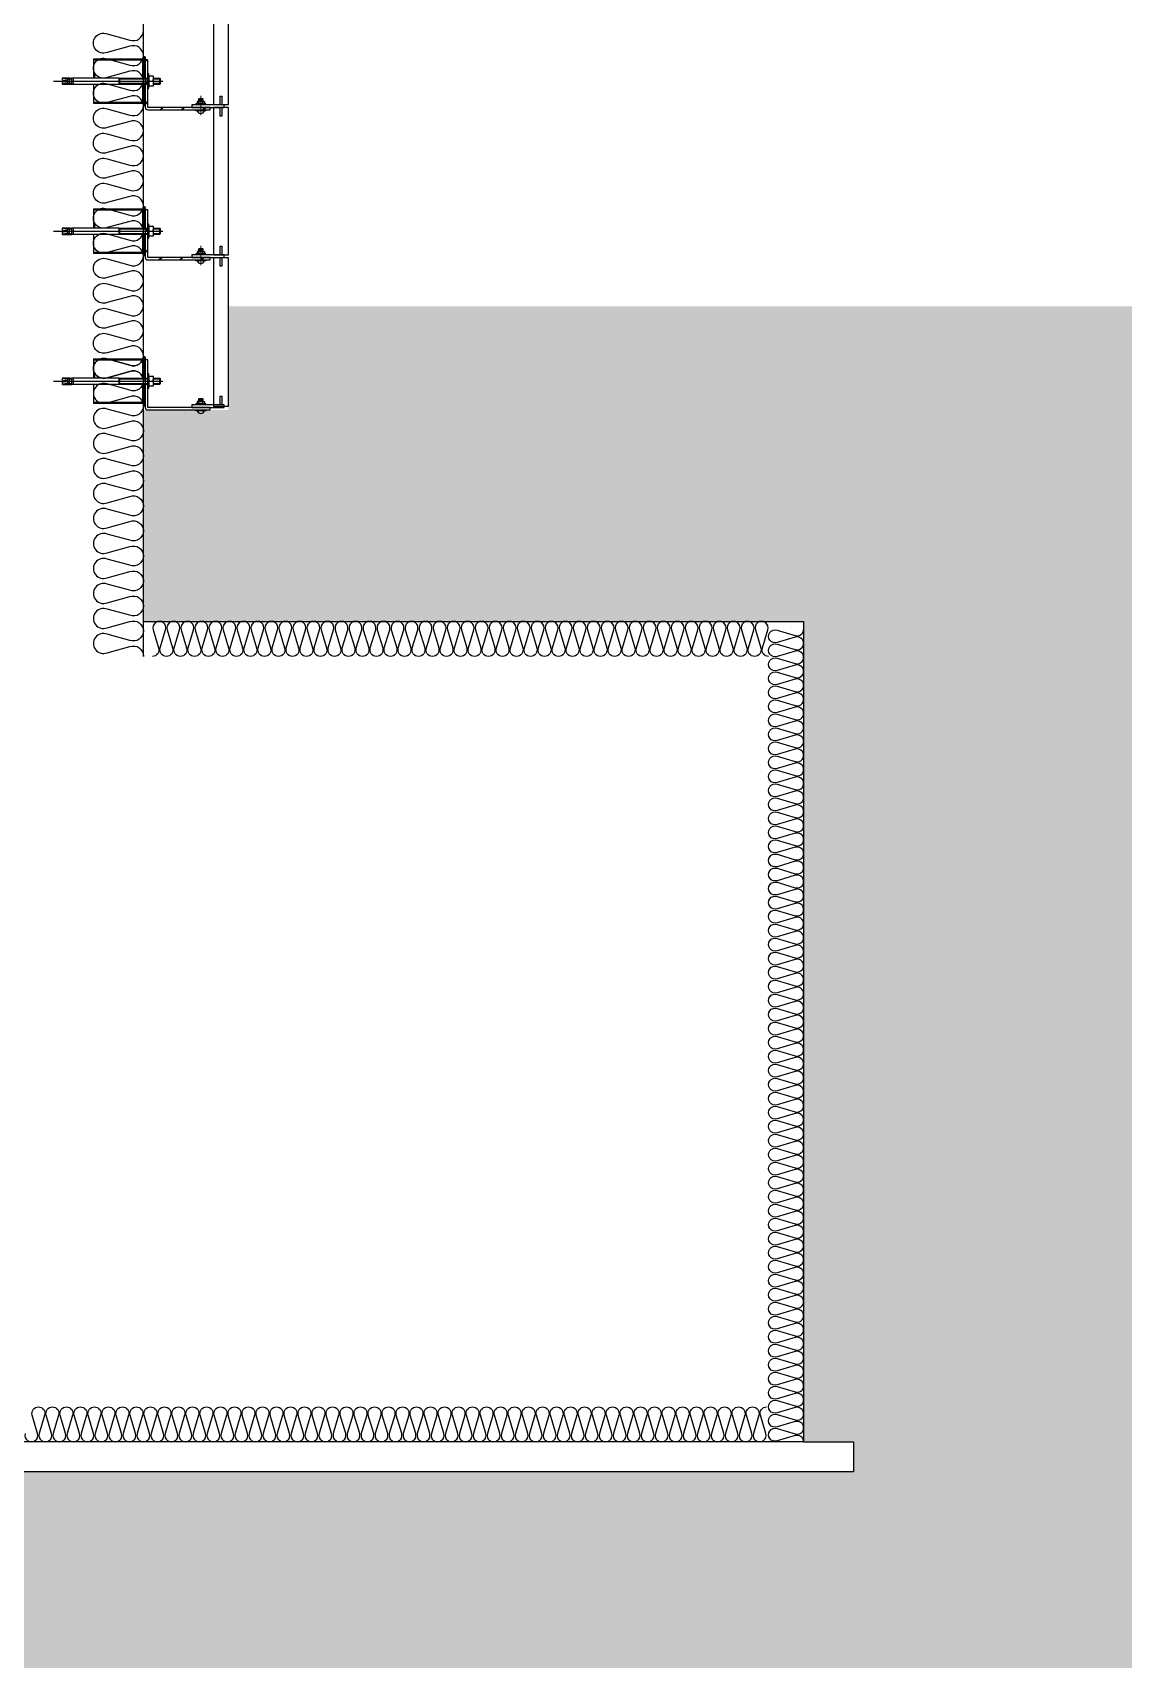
# Model space of a CAD drawing. Header units: millimetres. Extents: x 17311 to 801382, y -242618 to -104888.
# Drawn here: x 370339 to 372520, y -204284 to -201032 of the extents above; entities that cross this region are included whole.
import ezdxf

# ---------------------------------------------------------------- set-up
doc = ezdxf.new("R2010")
doc.units = ezdxf.units.MM
doc.header["$LTSCALE"] = 250
doc.linetypes.add('CENTER', pattern=[50.8, 31.75, -6.35, 6.35, -6.35])
for name, color, linetype in [('[0]치수선', 3, 'Continuous'), ('A-FIN(EX)', 6, 'Continuous'), ('A-버림CONC', 4, 'Continuous'), ('ANG', 8, 'Continuous'), ('ISL', 251, 'Continuous'), ('S-TEEL', 4, 'Continuous'), ('지반', 254, 'Continuous')]:
    doc.layers.add(name, color=color, linetype=linetype)
doc.layers.add('CEN', color=1, linetype='Continuous', lineweight=9)

# ---------------------------------------------------------------- blocks, each defined once
blk = doc.blocks.new('A$C6c7ba7a6')
at = {"layer": '[0]치수선', "ltscale": 0.5}
h = blk.add_hatch(color=8, dxfattribs=at)
h.dxf.hatch_style = 1
h.paths.add_polyline_path([(-140, 0.5), (-140, -1.5), (-137.5, -1.5, 0.414214), (-136.5, -0.5), (-136.5, 40), (-138, 40), (-138, 0.5)])
at = {"color": 9, "linetype": 'Continuous', "lineweight": 25}
for p, q in [((-240, 91.5, 0), (-140, 91.5)), ((-240, 91.5, 0), (-240, 53, 0)), ((-240, 89.5, 0), (-140, 89.5)), ((-137.5, 95.5), (-140, 95.5)), ((-140, 95.5), (-140, 89.5)), ((-140, 93.5), (-138, 93.5)), ((-138, 93.5), (-138, 54)), ((-136.5, 94.5), (-136.5, 54)), ((-240, 60.2, 0), (-237, 60.2, 0)), ((-240, 41, 0), (-240, 2.5, 0)), ((-237, 53, 0), (-237, 60.2, 0)), ((-142, 54), (-136.5, 54)), ((-136.5, 40), (-142, 40)), ((-138, 0.5), (-138, 40)), ((-136.5, 40), (-136.5, -0.5)), ((-140, 4.5), (-240, 4.5, 0)), ((-140, 2.5), (-240, 2.5, 0)), ((-140, 4.5), (-140, -1.5)), ((-138, 0.5), (-140, 0.5)), ((-140, -1.5), (-137.5, -1.5))]:
    blk.add_line(p, q, dxfattribs=at)
at = {"color": 9, "ltscale": 0.5}
for p, q in [((-142, 89.5), (-142, 54)), ((-188.8, 53), (-131.5, 53)), ((-188.8, 53), (-187.3, 51.5)), ((-188.8, 41), (-188.8, 53)), ((-188.8, 51.5), (-131.5, 51.5)), ((-188.8, 42.5), (-131.5, 42.5)), ((-188.8, 41), (-187.3, 42.5)), ((-188.8, 41), (-131.5, 41)), ((-187.3, 42.5), (-187.3, 51.5)), ((-142, 40), (-142, 4.5)), ((-129.5, 61.3), (-131.5, 61.3)), ((-131.5, 61.3), (-131.5, 32.8)), ((-131.5, 32.8), (-129.5, 32.8)), ((-129.5, 32.8), (-129.5, 61.3)), ((-129.5, 56), (-129.5, 38)), ((-129.5, 53), (-129.5, 53)), ((-129.5, 51.5), (-129.4, 51.5)), ((-129.5, 42.5), (-129.4, 42.5)), ((-129.5, 41), (-129.5, 41)), ((-120.5, 56.5), (-129, 56.5)), ((-129, 37.5), (-120.5, 37.5)), ((-128.3, 47), (-121.2, 47)), ((-120.1, 51.5), (-106, 51.5)), ((-120.1, 42.5), (-106, 42.5)), ((-120, 38), (-120, 56)), ((-120, 53), (-107.5, 53)), ((-120, 41), (-107.5, 41)), ((-107.5, 41), (-107.5, 53)), ((-106, 51.5), (-107.5, 53)), ((-106, 42.5), (-107.5, 41)), ((-106, 42.5), (-106, 51.5))]:
    blk.add_line(p, q, dxfattribs=at)
at = {"color": 9}
for p, q in [((-302.6, 52, 0), (-302.6, 50.3, 0)), ((-302.6, 43.2, 0), (-302.6, 41.5, 0)), ((-302.6, 41.7, 0), (-297, 42.5, 0)), ((-297, 51.5, 0), (-302.5, 52.3, 0)), ((-302.1, 49.5, 0), (-300.3, 48.3, 0)), ((-302.1, 44, 0), (-300.3, 45.2, 0)), ((-286.6, 53, 0), (-301.6, 53, 0)), ((-301.6, 40.5, 0), (-286.6, 40.5, 0)), ((-292.1, 47.7, 0), (-298.7, 47.7, 0)), ((-292.1, 45.7, 0), (-298.7, 45.7, 0)), ((-297, 51.5, 0), (-283, 51.5, 0)), ((-297, 42.5, 0), (-283, 42.5, 0)), ((-291.6, 48.2, 0), (-291.6, 48.7, 0)), ((-291.6, 44.7, 0), (-291.6, 45.2, 0)), ((-289.6, 50.7, 0), (-289.6, 50.7, 0)), ((-289.6, 42.7, 0), (-289.6, 42.7, 0)), ((-287.6, 44.7, 0), (-287.6, 48.7, 0)), ((-286.6, 53, 0), (-283.6, 53, 0)), ((-286.6, 40.5, 0), (-283.6, 40.5, 0)), ((-283.6, 53, 0), (-283.6, 40.5, 0)), ((-283, 41, 0), (-283, 53, 0)), ((-280, 53, 0), (-283, 53, 0)), ((-283, 41, 0), (-280, 41, 0)), ((-280, 41, 0), (-280, 53, 0)), ((-188.8, 53), (-280, 53, 0)), ((-280, 41, 0), (-188.8, 41))]:
    blk.add_line(p, q, dxfattribs=at)
at = {"color": 9, "linetype": 'Continuous', "lineweight": 25}
for centre, start, end in [((-137.5, 94.5), 0, 90), ((-137.5, -0.5), 270, 0)]:
    blk.add_arc(centre, 1, start, end, dxfattribs=at)
at = {"color": 9}
for centre, radius, start, end in [((-301.6, 52, 0), 1, 90, 180), ((-301.6, 50.3, 0), 1, 180, 236.3099), ((-301.6, 43.2, 0), 1, 123.6901, 180), ((-301.6, 41.5, 0), 1, 180, 270), ((-298.7, 50.7, 0), 3, 236.3099, 270), ((-298.7, 42.7, 0), 3, 90, 123.6901), ((-292.1, 48.2, 0), 0.5, 270, 0), ((-292.1, 45.2, 0), 0.5, 0, 90), ((-289.6, 48.7, 0), 2, 90, 180), ((-289.6, 44.7, 0), 2, 180, 270), ((-289.6, 48.7, 0), 2, 0, 90), ((-289.6, 44.7, 0), 2, 270, 0)]:
    blk.add_arc(centre, radius, start, end, dxfattribs=at)
at = {"color": 9, "ltscale": 0.5}
for centre, start, end in [((-129, 56), 90, 180), ((-129, 38), 180, 270), ((-120.5, 56), 0, 90), ((-120.5, 38), 270, 0)]:
    blk.add_arc(centre, 0.5, start, end, dxfattribs=at)
for centre, major_axis, ratio, start_param, end_param in [((-128.6, 42.2), (0.31, 4.75), 0.187111, 0, 3.166211), ((-128.6, 51.7), (0.31, -4.75), 0.185991, 3.117121, 6.283185), ((-120.9, 51.7), (0.31, 4.75), 0.185108, 3.141593, 6.30754), ((-120.9, 42.2), (0.31, -4.75), 0.185359, -0.024388, 3.141593)]:
    blk.add_ellipse(centre, major_axis=major_axis, ratio=ratio, start_param=start_param, end_param=end_param, dxfattribs=at)
at = {"layer": '[0]치수선', "color": 8, "linetype": 'CENTER', "ltscale": 0.2}
for p, q in [((-320, 47, 0), (-101, 47)), ((-136.5, 54), (-136.5, 40))]:
    blk.add_line(p, q, dxfattribs=at)
at = {"layer": 'ANG'}
for p, q in [((-15.6, 1.5), (-35.4, 1.5)), ((-35.4, 1.5), (-35.4, -0.5)), ((-29.5, 5.5), (-30.5, 6.4)), ((-30.5, 6.4), (-28.5, 6.4)), ((-29.5, 11.4), (-28.5, 12.4)), ((-21.5, 11.4), (-29.5, 11.4)), ((-29.5, 6.4), (-29.5, 11.4)), ((-21.5, 10.4), (-29.5, 10.4)), ((-21.5, 9.4), (-29.5, 9.4)), ((-21.5, 8.4), (-29.5, 8.4)), ((-21.5, 7.4), (-29.5, 7.4)), ((-28.5, 6.4), (-29.5, 5.5)), ((-29.5, 1.5), (-29.5, 5.5)), ((-28.5, 12.4), (-22.5, 12.4)), ((-28.5, 6.4), (-22.5, 6.4)), ((-22.5, 12.4), (-21.5, 11.4)), ((-20.5, 6.4), (-22.5, 6.4)), ((-22.5, 6.4), (-21.5, 5.5)), ((-21.5, 11.4), (-21.5, 6.4)), ((-15.6, -0.5), (-15.6, 1.5)), ((-35.3, -12.5), (-35.3, -10.5)), ((-15.4, -12.5), (-35.3, -12.5)), ((-15.4, -10.5), (-15.4, -12.5))]:
    blk.add_line(p, q, dxfattribs=at)
at = {"layer": 'ANG', "extrusion": (0, 0, -1)}
for p, q in [((-32.4, 6.4), (-32.9, 5.9)), ((-32.9, 5.9), (-32.9, 2)), ((-32.9, 2), (-32.4, 1.5)), ((-30.5, 6.4), (-32.4, 6.4)), ((-21.5, 5.5), (-20.5, 6.4)), ((-21.5, 1.5), (-21.5, 5.5)), ((-20.5, 6.4), (-18.6, 6.4)), ((-18.6, 6.4), (-18.1, 5.9)), ((-18.1, 2), (-18.6, 1.5)), ((-18.1, 5.9), (-18.1, 2))]:
    blk.add_line(p, q, dxfattribs=at)
blk.add_lwpolyline([(-13.5, -0.5), (-13.5, 17), (-16.5, 17), (-16.5, -0.5)], dxfattribs=at)
at = {"layer": 'ANG'}
blk.add_lwpolyline([(-43.5, -5.5), (21.5, -5.5), (21.5, -0.5), (-43.5, -0.5)], close=True, dxfattribs=at)
blk.add_arc((-25.3, -9.5), 8.08, 202.3911, 337.6089, dxfattribs=at)
at = {"layer": 'S-TEEL'}
blk.add_lwpolyline([(-131.5, -10.5), (-6.5, -10.5), (-6.5, -5.5), (-131.5, -5.5), (-131.5, 89.5), (-136.5, 89.5), (-136.5, -5.5, 0.414214)], format="xyb", close=True, dxfattribs=at)
blk = doc.blocks.new('A$C878c86f0')
at = {"layer": '[0]치수선', "ltscale": 0.5}
h = blk.add_hatch(color=8, dxfattribs=at)
h.dxf.hatch_style = 1
h.paths.add_polyline_path([(-140, 0.5), (-140, -1.5), (-137.5, -1.5, 0.414214), (-136.5, -0.5), (-136.5, 40), (-138, 40), (-138, 0.5)])
at = {"layer": 'S-TEEL'}
h = blk.add_hatch(dxfattribs=at)
h.set_pattern_fill('JIS_LC_20A', color=8, scale=1.5, angle=180)
h.set_pattern_definition([(225, (13215.134, 33281.177), (21.213203, -21.213203), []), (225, (13213.634, 33281.177), (21.213203, -21.213203), [])])
h.paths.add_polyline_path([(-131.5, -10.5, -0.414214), (-136.5, -5.5), (-136.5, 89.5), (-131.5, 89.5), (-131.5, -5.5), (-6.5, -5.5), (-6.5, -10.5)])
at = {"color": 9, "linetype": 'Continuous', "lineweight": 25}
for p, q in [((-240, 91.5, 0), (-140, 91.5)), ((-240, 91.5, 0), (-240, 53, 0)), ((-240, 89.5, 0), (-140, 89.5)), ((-137.5, 95.5), (-140, 95.5)), ((-140, 95.5), (-140, 89.5)), ((-140, 93.5), (-138, 93.5)), ((-138, 93.5), (-138, 54)), ((-136.5, 94.5), (-136.5, 54)), ((-240, 60.2, 0), (-237, 60.2, 0)), ((-240, 41, 0), (-240, 2.5, 0)), ((-237, 53, 0), (-237, 60.2, 0)), ((-142, 54), (-136.5, 54)), ((-136.5, 40), (-142, 40)), ((-138, 0.5), (-138, 40)), ((-136.5, 40), (-136.5, -0.5)), ((-140, 4.5), (-240, 4.5, 0)), ((-140, 2.5), (-240, 2.5, 0)), ((-140, 4.5), (-140, -1.5)), ((-138, 0.5), (-140, 0.5)), ((-140, -1.5), (-137.5, -1.5))]:
    blk.add_line(p, q, dxfattribs=at)
at = {"color": 9, "ltscale": 0.5}
for p, q in [((-142, 89.5), (-142, 54)), ((-188.8, 53), (-131.5, 53)), ((-188.8, 53), (-187.3, 51.5)), ((-188.8, 41), (-188.8, 53)), ((-188.8, 51.5), (-131.5, 51.5)), ((-188.8, 42.5), (-131.5, 42.5)), ((-188.8, 41), (-187.3, 42.5)), ((-188.8, 41), (-131.5, 41)), ((-187.3, 42.5), (-187.3, 51.5)), ((-142, 40), (-142, 4.5)), ((-129.5, 61.3), (-131.5, 61.3)), ((-131.5, 61.3), (-131.5, 32.8)), ((-131.5, 32.8), (-129.5, 32.8)), ((-129.5, 32.8), (-129.5, 61.3)), ((-129.5, 56), (-129.5, 38)), ((-129.5, 53), (-129.5, 53)), ((-129.5, 51.5), (-129.4, 51.5)), ((-129.5, 42.5), (-129.4, 42.5)), ((-129.5, 41), (-129.5, 41)), ((-120.5, 56.5), (-129, 56.5)), ((-129, 37.5), (-120.5, 37.5)), ((-128.3, 47), (-121.2, 47)), ((-120.1, 51.5), (-106, 51.5)), ((-120.1, 42.5), (-106, 42.5)), ((-120, 38), (-120, 56)), ((-120, 53), (-107.5, 53)), ((-120, 41), (-107.5, 41)), ((-107.5, 41), (-107.5, 53)), ((-106, 51.5), (-107.5, 53)), ((-106, 42.5), (-107.5, 41)), ((-106, 42.5), (-106, 51.5))]:
    blk.add_line(p, q, dxfattribs=at)
at = {"color": 9}
for p, q in [((-302.6, 52, 0), (-302.6, 50.3, 0)), ((-302.6, 43.2, 0), (-302.6, 41.5, 0)), ((-302.6, 41.7, 0), (-297, 42.5, 0)), ((-297, 51.5, 0), (-302.5, 52.3, 0)), ((-302.1, 49.5, 0), (-300.3, 48.3, 0)), ((-302.1, 44, 0), (-300.3, 45.2, 0)), ((-286.6, 53, 0), (-301.6, 53, 0)), ((-301.6, 40.5, 0), (-286.6, 40.5, 0)), ((-292.1, 47.7, 0), (-298.7, 47.7, 0)), ((-292.1, 45.7, 0), (-298.7, 45.7, 0)), ((-297, 51.5, 0), (-283, 51.5, 0)), ((-297, 42.5, 0), (-283, 42.5, 0)), ((-291.6, 48.2, 0), (-291.6, 48.7, 0)), ((-291.6, 44.7, 0), (-291.6, 45.2, 0)), ((-289.6, 50.7, 0), (-289.6, 50.7, 0)), ((-289.6, 42.7, 0), (-289.6, 42.7, 0)), ((-287.6, 44.7, 0), (-287.6, 48.7, 0)), ((-286.6, 53, 0), (-283.6, 53, 0)), ((-286.6, 40.5, 0), (-283.6, 40.5, 0)), ((-283.6, 53, 0), (-283.6, 40.5, 0)), ((-283, 41, 0), (-283, 53, 0)), ((-280, 53, 0), (-283, 53, 0)), ((-283, 41, 0), (-280, 41, 0)), ((-280, 41, 0), (-280, 53, 0)), ((-188.8, 53), (-280, 53, 0)), ((-280, 41, 0), (-188.8, 41))]:
    blk.add_line(p, q, dxfattribs=at)
at = {"color": 9, "linetype": 'Continuous', "lineweight": 25}
for centre, start, end in [((-137.5, 94.5), 0, 90), ((-137.5, -0.5), 270, 0)]:
    blk.add_arc(centre, 1, start, end, dxfattribs=at)
at = {"color": 9}
for centre, radius, start, end in [((-301.6, 52, 0), 1, 90, 180), ((-301.6, 50.3, 0), 1, 180, 236.3099), ((-301.6, 43.2, 0), 1, 123.6901, 180), ((-301.6, 41.5, 0), 1, 180, 270), ((-298.7, 50.7, 0), 3, 236.3099, 270), ((-298.7, 42.7, 0), 3, 90, 123.6901), ((-292.1, 48.2, 0), 0.5, 270, 0), ((-292.1, 45.2, 0), 0.5, 0, 90), ((-289.6, 48.7, 0), 2, 90, 180), ((-289.6, 44.7, 0), 2, 180, 270), ((-289.6, 48.7, 0), 2, 0, 90), ((-289.6, 44.7, 0), 2, 270, 0)]:
    blk.add_arc(centre, radius, start, end, dxfattribs=at)
at = {"color": 9, "ltscale": 0.5}
for centre, start, end in [((-129, 56), 90, 180), ((-129, 38), 180, 270), ((-120.5, 56), 0, 90), ((-120.5, 38), 270, 0)]:
    blk.add_arc(centre, 0.5, start, end, dxfattribs=at)
for centre, major_axis, ratio, start_param, end_param in [((-128.6, 42.2), (0.31, 4.75), 0.187111, 0, 3.166211), ((-128.6, 51.7), (0.31, -4.75), 0.185991, 3.117121, 6.283185), ((-120.9, 51.7), (0.31, 4.75), 0.185108, 3.141593, 6.30754), ((-120.9, 42.2), (0.31, -4.75), 0.185359, -0.024388, 3.141593)]:
    blk.add_ellipse(centre, major_axis=major_axis, ratio=ratio, start_param=start_param, end_param=end_param, dxfattribs=at)
at = {"layer": '[0]치수선', "color": 8, "linetype": 'CENTER', "ltscale": 0.2}
for p, q in [((-320, 47, 0), (-101, 47)), ((-136.5, 54), (-136.5, 40))]:
    blk.add_line(p, q, dxfattribs=at)
at = {"layer": 'ANG'}
for p, q in [((-15.6, 1.5), (-35.4, 1.5)), ((-35.4, 1.5), (-35.4, -0.5)), ((-29.5, 5.5), (-30.5, 6.4)), ((-30.5, 6.4), (-28.5, 6.4)), ((-29.5, 11.4), (-28.5, 12.4)), ((-21.5, 11.4), (-29.5, 11.4)), ((-29.5, 6.4), (-29.5, 11.4)), ((-21.5, 10.4), (-29.5, 10.4)), ((-21.5, 9.4), (-29.5, 9.4)), ((-21.5, 8.4), (-29.5, 8.4)), ((-21.5, 7.4), (-29.5, 7.4)), ((-28.5, 6.4), (-29.5, 5.5)), ((-29.5, 1.5), (-29.5, 5.5)), ((-28.5, 12.4), (-22.5, 12.4)), ((-28.5, 6.4), (-22.5, 6.4)), ((-22.5, 12.4), (-21.5, 11.4)), ((-20.5, 6.4), (-22.5, 6.4)), ((-22.5, 6.4), (-21.5, 5.5)), ((-21.5, 11.4), (-21.5, 6.4)), ((-15.6, -0.5), (-15.6, 1.5)), ((-35.3, -12.5), (-35.3, -10.5)), ((-15.4, -12.5), (-35.3, -12.5)), ((-15.4, -10.5), (-15.4, -12.5))]:
    blk.add_line(p, q, dxfattribs=at)
at = {"layer": 'ANG', "extrusion": (0, 0, -1)}
for p, q in [((-32.4, 6.4), (-32.9, 5.9)), ((-32.9, 5.9), (-32.9, 2)), ((-32.9, 2), (-32.4, 1.5)), ((-30.5, 6.4), (-32.4, 6.4)), ((-21.5, 5.5), (-20.5, 6.4)), ((-21.5, 1.5), (-21.5, 5.5)), ((-20.5, 6.4), (-18.6, 6.4)), ((-18.6, 6.4), (-18.1, 5.9)), ((-18.1, 2), (-18.6, 1.5)), ((-18.1, 5.9), (-18.1, 2))]:
    blk.add_line(p, q, dxfattribs=at)
for points in [[(-13.5, -0.5), (-13.5, 17), (-16.5, 17), (-16.5, -0.5)], [(-16.5, -5.5), (-16.5, -23), (-13.5, -23), (-13.5, -5.5)]]:
    blk.add_lwpolyline(points, dxfattribs=at)
at = {"layer": 'ANG'}
blk.add_lwpolyline([(-43.5, -5.5), (21.5, -5.5), (21.5, -0.5), (-43.5, -0.5)], close=True, dxfattribs=at)
blk.add_arc((-25.3, -9.5), 8.08, 202.3911, 337.6089, dxfattribs=at)
at = {"layer": 'CEN'}
blk.add_line((-25.5, 17.8), (-25.5, -21.2), dxfattribs=at)
at = {"layer": 'S-TEEL'}
blk.add_lwpolyline([(-131.5, -10.5), (-6.5, -10.5), (-6.5, -5.5), (-131.5, -5.5), (-131.5, 89.5), (-136.5, 89.5), (-136.5, -5.5, 0.414214)], format="xyb", close=True, dxfattribs=at)

msp = doc.modelspace()

# ---------------------------------------------------------------- hatches: boundary and pattern name
at = {"layer": '지반'}
h = msp.add_hatch(dxfattribs=at)
h.set_pattern_fill('EARTH', color=251, scale=70, angle=45)
h.paths.add_polyline_path([(230117.6, -201879.5), (230117.6, -213174), (380882.4, -213174), (380882.4, -201579.5), (370730.7, -201579.5), (370730.7, -201786.8), (370560.7, -201786.8), (370560.7, -202209.5), (371880.7, -202209.5), (371880.7, -203849.5), (371980.7, -203849.5), (371980.7, -203909.5), (368640.7, -203909.5), (368640.7, -203849.5), (368740.7, -203849.5), (368740.7, -202159.5), (364230.7, -202159.5), (364230.7, -202599.5), (364330.7, -202599.5), (364330.7, -202659.5), (363390.7, -202659.5), (363390.7, -202599.5), (363490.7, -202599.5), (363490.7, -202099.5), (362430.7, -202099.5), (362430.7, -203699.5), (362530.7, -203699.5), (362530.7, -203759.5), (358060.7, -203759.5), (358060.7, -203699.5), (358160.7, -203699.5), (358160.7, -202089.5), (351710.7, -202089.5), (351710.7, -204659.5), (351810.7, -204659.5), (351810.7, -204719.5), (347110.7, -204719.5), (347110.7, -204659.5), (347210.7, -204659.5), (347210.7, -202089.5), (340910.7, -202089.5), (340910.7, -204659.5), (341010.7, -204659.5), (341010.7, -204719.5), (336310.7, -204719.5), (336310.7, -204659.5), (336410.7, -204659.5), (336410.7, -202089.5), (330110.7, -202089.5), (330110.7, -204659.5), (330210.7, -204659.5), (330210.7, -204719.5), (325510.7, -204719.5), (325510.7, -204659.5), (325610.7, -204659.5), (325610.7, -202089.5), (319310.7, -202089.5), (319310.7, -203829.5), (319410.7, -203829.5), (319410.7, -203889.5), (314710.7, -203889.5), (314710.7, -203829.5), (314810.7, -203829.5), (314810.7, -202089.5), (308510.7, -202089.5), (308510.7, -203829.5), (308610.7, -203829.5), (308610.7, -203889.5), (303910.7, -203889.5), (303910.7, -203829.5), (304010.7, -203829.5), (304010.7, -202089.5), (297560.7, -202089.5), (297560.7, -203699.5), (297660.7, -203699.5), (297660.7, -203759.5), (293190.7, -203759.5), (293190.7, -203699.5), (293290.7, -203699.5), (293290.7, -203259.5), (286980.7, -203259.5), (286980.7, -204099.5), (287080.7, -204099.5), (287080.7, -204159.5), (283740.7, -204159.5), (283740.7, -204099.5), (283840.7, -204099.5), (283840.7, -202459.5), (285160.7, -202459.5), (285160.7, -202086.8), (284990.7, -202086.8), (284990.7, -201829.5), (283110.7, -201829.5), (283110.7, -202079.5), (283160.7, -202079.5), (283160.7, -202139.5), (282910.7, -202139.5), (282910.7, -202079.5), (282960.7, -202079.5), (282960.7, -201979.5), (271560.7, -201979.5), (271560.7, -201879.5)])

# ---------------------------------------------------------------- linework, layer by layer
at = {"layer": 'A-FIN(EX)'}
for points in [[(370700.7, -200894.5), (370700.7, -201176.5), (370730.7, -201176.5), (370730.7, -200894.5)], [(370700.7, -201182.5), (370700.7, -201476.5), (370730.7, -201476.5), (370730.7, -201182.5)], [(370700.7, -201482.5), (370700.7, -201779.5), (370730.7, -201779.5), (370730.7, -201482.5)]]:
    msp.add_lwpolyline(points, close=True, dxfattribs=at)
at = {"layer": 'A-버림CONC'}
msp.add_lwpolyline([(371880.7, -203849.5), (371980.7, -203849.5), (371980.7, -203909.5), (368640.7, -203909.5), (368640.7, -203849.5), (368740.7, -203849.5)], dxfattribs=at)
at = {"layer": 'ISL'}
msp.add_line((370560.7, -202279.5), (370560.7, -154479.5), dxfattribs=at)
for points in [[(370560.7, -201728.7, 0.524856), (370533.6, -201710), (370487.8, -201722.4, -1.449198), (370487.8, -201685), (370533.6, -201697.4, 0.524856), (370560.7, -201678.7, 0.524856), (370533.6, -201660), (370487.8, -201672.4, -1.449198), (370487.8, -201635), (370533.6, -201647.4, 0.524856), (370560.7, -201628.7, 0.524856), (370533.6, -201610), (370487.8, -201622.4, -1.449198), (370487.8, -201585), (370533.6, -201597.4, 0.524856), (370560.7, -201578.7, 0.524856), (370533.6, -201560), (370487.8, -201572.4, -1.449198), (370487.8, -201535), (370533.6, -201547.4, 0.524856), (370560.7, -201528.7, 0.524856), (370533.6, -201510), (370487.8, -201522.4, -1.449198), (370487.8, -201485), (370533.6, -201497.4, 0.524856), (370560.7, -201478.7, 0.524856), (370533.6, -201460), (370487.8, -201472.4, -1.449198), (370487.8, -201435), (370533.6, -201447.4, 0.524856), (370560.7, -201428.7, 0.524856), (370533.6, -201410), (370487.8, -201422.4, -1.449198), (370487.8, -201385), (370533.6, -201397.4, 0.524856), (370560.7, -201378.7, 0.524856), (370533.6, -201360), (370487.8, -201372.4, -1.449198), (370487.8, -201335), (370533.6, -201347.4, 0.524856), (370560.7, -201328.7, 0.524856), (370533.6, -201310), (370487.8, -201322.4, -1.449198), (370487.8, -201285), (370533.6, -201297.4, 0.524856), (370560.7, -201278.7, 0.524856), (370533.6, -201260), (370487.8, -201272.4, -1.449198), (370487.8, -201235), (370533.6, -201247.4, 0.524856), (370560.7, -201228.7, 0.524856), (370533.6, -201210), (370487.8, -201222.4, -1.449198), (370487.8, -201185), (370533.6, -201197.4, 0.524856), (370560.7, -201178.7, 0.524856), (370533.6, -201160), (370487.8, -201172.4, -1.449198), (370487.8, -201135), (370533.6, -201147.4, 0.524856), (370560.7, -201128.7, 0.524856), (370533.6, -201110), (370487.8, -201122.4, -1.449198), (370487.8, -201085), (370533.6, -201097.4, 0.524856), (370560.7, -201078.7, 0.524856), (370533.6, -201060), (370487.8, -201072.4, -1.449198), (370487.8, -201035), (370533.6, -201047.4, 0.524856), (370560.7, -201028.7, 0.524856)], [(370560.7, -201678.7, -0.524856), (370533.6, -201697.4), (370487.8, -201685, 1.449198), (370487.8, -201722.4), (370533.6, -201710, -0.524856), (370560.7, -201728.7, -0.524856), (370533.6, -201747.4), (370487.8, -201735, 1.449198), (370487.8, -201772.4), (370533.6, -201760, -0.524856), (370560.7, -201778.7, -0.524856), (370533.6, -201797.4), (370487.8, -201785, 1.449198), (370487.8, -201822.4), (370533.6, -201810, -0.524856), (370560.7, -201828.7, -0.524856), (370533.6, -201847.4), (370487.8, -201835, 1.449198), (370487.8, -201872.4), (370533.6, -201860, -0.524856), (370560.7, -201878.7, -0.524856), (370533.6, -201897.4), (370487.8, -201885, 1.449198), (370487.8, -201922.4), (370533.6, -201910, -0.524856), (370560.7, -201928.7, -0.524856), (370533.6, -201947.4), (370487.8, -201935, 1.449198), (370487.8, -201972.4), (370533.6, -201960, -0.524856), (370560.7, -201978.7, -0.524856), (370533.6, -201997.4), (370487.8, -201985, 1.449198), (370487.8, -202022.4), (370533.6, -202010, -0.524856), (370560.7, -202028.7, -0.524856), (370533.6, -202047.4), (370487.8, -202035, 1.449198), (370487.8, -202072.4), (370533.6, -202060, -0.524856), (370560.7, -202078.7, -0.524856), (370533.6, -202097.4), (370487.8, -202085, 1.449198), (370487.8, -202122.4), (370533.6, -202110, -0.524856), (370560.7, -202128.7, -0.524856), (370533.6, -202147.4), (370487.8, -202135, 1.449198), (370487.8, -202172.4), (370533.6, -202160, -0.524856), (370560.7, -202178.7, -0.524856), (370533.6, -202197.4), (370487.8, -202185, 1.449198), (370487.8, -202222.4), (370533.6, -202210, -0.524856), (370560.7, -202228.7, -0.524856), (370533.6, -202247.4), (370487.8, -202235, 1.449198), (370487.8, -202272.4), (370533.6, -202260, -0.524856), (370560.7, -202278.7, -0.010025), (370560.6, -202279.5, -0.010025)], [(371810.6, -202279.5, -0.509267), (371798.3, -202262.5), (371809, -202226.4, 1.372593), (371784.3, -202226.4), (371795, -202262.5, -0.509267), (371782.6, -202279.5, -0.509267), (371770.3, -202262.5), (371781, -202226.4, 1.372593), (371756.3, -202226.4), (371767, -202262.5, -0.509267), (371754.6, -202279.5, -0.509267), (371742.3, -202262.5), (371753, -202226.4, 1.372593), (371728.3, -202226.4), (371739, -202262.5, -0.509267), (371726.6, -202279.5, -0.509267), (371714.3, -202262.5), (371725, -202226.4, 1.372593), (371700.3, -202226.4), (371711, -202262.5, -0.509267), (371698.6, -202279.5, -0.509267), (371686.3, -202262.5), (371697, -202226.4, 1.372593), (371672.3, -202226.4), (371683, -202262.5, -0.509267), (371670.6, -202279.5, -0.509267), (371658.3, -202262.5), (371669, -202226.4, 1.372593), (371644.3, -202226.4), (371655, -202262.5, -0.509267), (371642.6, -202279.5, -0.509267), (371630.3, -202262.5), (371641, -202226.4, 1.372593), (371616.3, -202226.4), (371627, -202262.5, -0.509267), (371614.6, -202279.5, -0.509267), (371602.3, -202262.5), (371613, -202226.4, 1.372593), (371588.3, -202226.4), (371599, -202262.5, -0.509267), (371586.6, -202279.5, -0.509267), (371574.3, -202262.5), (371585, -202226.4, 1.372593), (371560.3, -202226.4), (371571, -202262.5, -0.509267), (371558.6, -202279.5, -0.509267), (371546.3, -202262.5), (371557, -202226.4, 1.372593), (371532.3, -202226.4), (371543, -202262.5, -0.509267), (371530.6, -202279.5, -0.509267), (371518.3, -202262.5), (371529, -202226.4, 1.372593), (371504.3, -202226.4), (371515, -202262.5, -0.509267), (371502.6, -202279.5, -0.509267), (371490.3, -202262.5), (371501, -202226.4, 1.372593), (371476.3, -202226.4), (371487, -202262.5, -0.509267), (371474.6, -202279.5, -0.509267), (371462.3, -202262.5), (371473, -202226.4, 1.372593), (371448.3, -202226.4), (371459, -202262.5, -0.509267), (371446.6, -202279.5, -0.509267), (371434.3, -202262.5), (371445, -202226.4, 1.372593), (371420.3, -202226.4), (371431, -202262.5, -0.509267), (371418.6, -202279.5, -0.509267), (371406.3, -202262.5), (371417, -202226.4, 1.372593), (371392.3, -202226.4), (371403, -202262.5, -0.509267), (371390.6, -202279.5, -0.509267), (371378.3, -202262.5), (371389, -202226.4, 1.372593), (371364.3, -202226.4), (371375, -202262.5, -0.509267), (371362.6, -202279.5, -0.509267), (371350.3, -202262.5), (371361, -202226.4, 1.372593), (371336.3, -202226.4), (371347, -202262.5, -0.509267), (371334.6, -202279.5, -0.509267), (371322.3, -202262.5), (371333, -202226.4, 1.372593), (371308.3, -202226.4), (371319, -202262.5, -0.509267), (371306.6, -202279.5, -0.509267), (371294.3, -202262.5), (371305, -202226.4, 1.372593), (371280.3, -202226.4), (371291, -202262.5, -0.509267), (371278.6, -202279.5, -0.509267), (371266.3, -202262.5), (371277, -202226.4, 1.372593), (371252.3, -202226.4), (371263, -202262.5, -0.509267), (371250.6, -202279.5, -0.509267), (371238.3, -202262.5), (371249, -202226.4, 1.372593), (371224.3, -202226.4), (371235, -202262.5, -0.509267), (371222.6, -202279.5, -0.509267), (371210.3, -202262.5), (371221, -202226.4, 1.372593), (371196.3, -202226.4), (371207, -202262.5, -0.509267), (371194.6, -202279.5, -0.509267), (371182.3, -202262.5), (371193, -202226.4, 1.372593), (371168.3, -202226.4), (371179, -202262.5, -0.509267), (371166.6, -202279.5, -0.509267), (371154.3, -202262.5), (371165, -202226.4, 1.372593), (371140.3, -202226.4), (371151, -202262.5, -0.509267), (371138.6, -202279.5, -0.509267), (371126.3, -202262.5), (371137, -202226.4, 1.372593), (371112.3, -202226.4), (371123, -202262.5, -0.509267), (371110.6, -202279.5, -0.509267), (371098.3, -202262.5), (371109, -202226.4, 1.372593), (371084.3, -202226.4), (371095, -202262.5, -0.509267), (371082.6, -202279.5, -0.509267), (371070.3, -202262.5), (371081, -202226.4, 1.372593), (371056.3, -202226.4), (371067, -202262.5, -0.509267), (371054.6, -202279.5, -0.509267), (371042.3, -202262.5), (371053, -202226.4, 1.372593), (371028.3, -202226.4), (371039, -202262.5, -0.509267), (371026.6, -202279.5, -0.509267), (371014.3, -202262.5), (371025, -202226.4, 1.372593), (371000.3, -202226.4), (371011, -202262.5, -0.509267), (370998.6, -202279.5, -0.509267), (370986.3, -202262.5), (370997, -202226.4, 1.372593), (370972.3, -202226.4), (370983, -202262.5, -0.509267), (370970.6, -202279.5, -0.509267), (370958.3, -202262.5), (370969, -202226.4, 1.372593), (370944.3, -202226.4), (370955, -202262.5, -0.509267), (370942.6, -202279.5, -0.509267), (370930.3, -202262.5), (370941, -202226.4, 1.372593), (370916.3, -202226.4), (370927, -202262.5, -0.509267), (370914.6, -202279.5, -0.509267), (370902.3, -202262.5), (370913, -202226.4, 1.372593), (370888.3, -202226.4), (370899, -202262.5, -0.509267), (370886.6, -202279.5, -0.509267), (370874.3, -202262.5), (370885, -202226.4, 1.372593), (370860.3, -202226.4), (370871, -202262.5, -0.509267), (370858.6, -202279.5, -0.509267), (370846.3, -202262.5), (370857, -202226.4, 1.372593), (370832.3, -202226.4), (370843, -202262.5, -0.509267), (370830.6, -202279.5, -0.509267), (370818.3, -202262.5), (370829, -202226.4, 1.372593), (370804.3, -202226.4), (370815, -202262.5, -0.509267), (370802.6, -202279.5, -0.509267), (370790.3, -202262.5), (370801, -202226.4, 1.372593), (370776.3, -202226.4), (370787, -202262.5, -0.509267), (370774.6, -202279.5, -0.509267), (370762.3, -202262.5), (370773, -202226.4, 1.372593), (370748.3, -202226.4), (370759, -202262.5, -0.509267), (370746.6, -202279.5, -0.509267), (370734.3, -202262.5), (370745, -202226.4, 1.372593), (370720.3, -202226.4), (370731, -202262.5, -0.509267), (370718.6, -202279.5, -0.509267), (370706.3, -202262.5), (370717, -202226.4, 1.372593), (370692.3, -202226.4), (370703, -202262.5, -0.509267), (370690.6, -202279.5, -0.509267), (370678.3, -202262.5), (370689, -202226.4, 1.372593), (370664.3, -202226.4), (370675, -202262.5, -0.509267), (370662.6, -202279.5, -0.509267), (370650.3, -202262.5), (370661, -202226.4, 1.372593), (370636.3, -202226.4), (370647, -202262.5, -0.509267), (370634.6, -202279.5, -0.509267), (370622.3, -202262.5), (370633, -202226.4, 1.372593), (370608.3, -202226.4), (370619, -202262.5, -0.509267), (370606.6, -202279.5, -0.509267), (370594.3, -202262.5), (370605, -202226.4, 1.372593), (370580.3, -202226.4), (370591, -202262.5, -0.509267), (370578.6, -202279.5)], [(371880.7, -203849.5, 0.509267), (371863.7, -203837.1), (371827.6, -203847.8, -1.372593), (371827.6, -203823.1), (371863.7, -203833.8, 0.509267), (371880.7, -203821.5, 0.509267), (371863.7, -203809.1), (371827.6, -203819.8, -1.372593), (371827.6, -203795.1), (371863.7, -203805.8, 0.509267), (371880.7, -203793.5, 0.509267), (371863.7, -203781.1), (371827.6, -203791.8, -1.372593), (371827.6, -203767.1), (371863.7, -203777.8, 0.509267), (371880.7, -203765.5, 0.509267), (371863.7, -203753.1), (371827.6, -203763.8, -1.372593), (371827.6, -203739.1), (371863.7, -203749.8, 0.509267), (371880.7, -203737.5, 0.509267), (371863.7, -203725.1), (371827.6, -203735.8, -1.372593), (371827.6, -203711.1), (371863.7, -203721.8, 0.509267), (371880.7, -203709.5, 0.509267), (371863.7, -203697.1), (371827.6, -203707.8, -1.372593), (371827.6, -203683.1), (371863.7, -203693.8, 0.509267), (371880.7, -203681.5, 0.509267), (371863.7, -203669.1), (371827.6, -203679.8, -1.372593), (371827.6, -203655.1), (371863.7, -203665.8, 0.509267), (371880.7, -203653.5, 0.509267), (371863.7, -203641.1), (371827.6, -203651.8, -1.372593), (371827.6, -203627.1), (371863.7, -203637.8, 0.509267), (371880.7, -203625.5, 0.509267), (371863.7, -203613.1), (371827.6, -203623.8, -1.372593), (371827.6, -203599.1), (371863.7, -203609.8, 0.509267), (371880.7, -203597.5, 0.509267), (371863.7, -203585.1), (371827.6, -203595.8, -1.372593), (371827.6, -203571.1), (371863.7, -203581.8, 0.509267), (371880.7, -203569.5, 0.509267), (371863.7, -203557.1), (371827.6, -203567.8, -1.372593), (371827.6, -203543.1), (371863.7, -203553.8, 0.509267), (371880.7, -203541.5, 0.509267), (371863.7, -203529.1), (371827.6, -203539.8, -1.372593), (371827.6, -203515.1), (371863.7, -203525.8, 0.509267), (371880.7, -203513.5, 0.509267), (371863.7, -203501.1), (371827.6, -203511.8, -1.372593), (371827.6, -203487.1), (371863.7, -203497.8, 0.509267), (371880.7, -203485.5, 0.509267), (371863.7, -203473.1), (371827.6, -203483.8, -1.372593), (371827.6, -203459.1), (371863.7, -203469.8, 0.509267), (371880.7, -203457.5, 0.509267), (371863.7, -203445.1), (371827.6, -203455.8, -1.372593), (371827.6, -203431.1), (371863.7, -203441.8, 0.509267), (371880.7, -203429.5, 0.509267), (371863.7, -203417.1), (371827.6, -203427.8, -1.372593), (371827.6, -203403.1), (371863.7, -203413.8, 0.509267), (371880.7, -203401.5, 0.509267), (371863.7, -203389.1), (371827.6, -203399.8, -1.372593), (371827.6, -203375.1), (371863.7, -203385.8, 0.509267), (371880.7, -203373.5, 0.509267), (371863.7, -203361.1), (371827.6, -203371.8, -1.372593), (371827.6, -203347.1), (371863.7, -203357.8, 0.509267), (371880.7, -203345.5, 0.509267), (371863.7, -203333.1), (371827.6, -203343.8, -1.372593), (371827.6, -203319.1), (371863.7, -203329.8, 0.509267), (371880.7, -203317.5, 0.509267), (371863.7, -203305.1), (371827.6, -203315.8, -1.372593), (371827.6, -203291.1), (371863.7, -203301.8, 0.509267), (371880.7, -203289.5, 0.509267), (371863.7, -203277.1), (371827.6, -203287.8, -1.372593), (371827.6, -203263.1), (371863.7, -203273.8, 0.509267), (371880.7, -203261.5, 0.509267), (371863.7, -203249.1), (371827.6, -203259.8, -1.372593), (371827.6, -203235.1), (371863.7, -203245.8, 0.509267), (371880.7, -203233.5, 0.509267), (371863.7, -203221.1), (371827.6, -203231.8, -1.372593), (371827.6, -203207.1), (371863.7, -203217.8, 0.509267), (371880.7, -203205.5, 0.509267), (371863.7, -203193.1), (371827.6, -203203.8, -1.372593), (371827.6, -203179.1), (371863.7, -203189.8, 0.509267), (371880.7, -203177.5, 0.509267), (371863.7, -203165.1), (371827.6, -203175.8, -1.372593), (371827.6, -203151.1), (371863.7, -203161.8, 0.509267), (371880.7, -203149.5, 0.509267), (371863.7, -203137.1), (371827.6, -203147.8, -1.372593), (371827.6, -203123.1), (371863.7, -203133.8, 0.509267), (371880.7, -203121.5, 0.509267), (371863.7, -203109.1), (371827.6, -203119.8, -1.372593), (371827.6, -203095.1), (371863.7, -203105.8, 0.509267), (371880.7, -203093.5, 0.509267), (371863.7, -203081.1), (371827.6, -203091.8, -1.372593), (371827.6, -203067.1), (371863.7, -203077.8, 0.509267), (371880.7, -203065.5, 0.509267), (371863.7, -203053.1), (371827.6, -203063.8, -1.372593), (371827.6, -203039.1), (371863.7, -203049.8, 0.509267), (371880.7, -203037.5, 0.509267), (371863.7, -203025.1), (371827.6, -203035.8, -1.372593), (371827.6, -203011.1), (371863.7, -203021.8, 0.509267), (371880.7, -203009.5, 0.509267), (371863.7, -202997.1), (371827.6, -203007.8, -1.372593), (371827.6, -202983.1), (371863.7, -202993.8, 0.509267), (371880.7, -202981.5, 0.509267), (371863.7, -202969.1), (371827.6, -202979.8, -1.372593), (371827.6, -202955.1), (371863.7, -202965.8, 0.509267), (371880.7, -202953.5, 0.509267), (371863.7, -202941.1), (371827.6, -202951.8, -1.372593), (371827.6, -202927.1), (371863.7, -202937.8, 0.509267), (371880.7, -202925.5, 0.509267), (371863.7, -202913.1), (371827.6, -202923.8, -1.372593), (371827.6, -202899.1), (371863.7, -202909.8, 0.509267), (371880.7, -202897.5, 0.509267), (371863.7, -202885.1), (371827.6, -202895.8, -1.372593), (371827.6, -202871.1), (371863.7, -202881.8, 0.509267), (371880.7, -202869.5, 0.509267), (371863.7, -202857.1), (371827.6, -202867.8, -1.372593), (371827.6, -202843.1), (371863.7, -202853.8, 0.509267), (371880.7, -202841.5, 0.509267), (371863.7, -202829.1), (371827.6, -202839.8, -1.372593), (371827.6, -202815.1), (371863.7, -202825.8, 0.509267), (371880.7, -202813.5, 0.509267), (371863.7, -202801.1), (371827.6, -202811.8, -1.372593), (371827.6, -202787.1), (371863.7, -202797.8, 0.509267), (371880.7, -202785.5, 0.509267), (371863.7, -202773.1), (371827.6, -202783.8, -1.372593), (371827.6, -202759.1), (371863.7, -202769.8, 0.509267), (371880.7, -202757.5, 0.509267), (371863.7, -202745.1), (371827.6, -202755.8, -1.372593), (371827.6, -202731.1), (371863.7, -202741.8, 0.509267), (371880.7, -202729.5, 0.509267), (371863.7, -202717.1), (371827.6, -202727.8, -1.372593), (371827.6, -202703.1), (371863.7, -202713.8, 0.509267), (371880.7, -202701.5, 0.509267), (371863.7, -202689.1), (371827.6, -202699.8, -1.372593), (371827.6, -202675.1), (371863.7, -202685.8, 0.509267), (371880.7, -202673.5, 0.509267), (371863.7, -202661.1), (371827.6, -202671.8, -1.372593), (371827.6, -202647.1), (371863.7, -202657.8, 0.509267), (371880.7, -202645.5, 0.509267), (371863.7, -202633.1), (371827.6, -202643.8, -1.372593), (371827.6, -202619.1), (371863.7, -202629.8, 0.509267), (371880.7, -202617.5, 0.509267), (371863.7, -202605.1), (371827.6, -202615.8, -1.372593), (371827.6, -202591.1), (371863.7, -202601.8, 0.509267), (371880.7, -202589.5, 0.509267), (371863.7, -202577.1), (371827.6, -202587.8, -1.372593), (371827.6, -202563.1), (371863.7, -202573.8, 0.509267), (371880.7, -202561.5, 0.509267), (371863.7, -202549.1), (371827.6, -202559.8, -1.372593), (371827.6, -202535.1), (371863.7, -202545.8, 0.509267), (371880.7, -202533.5, 0.509267), (371863.7, -202521.1), (371827.6, -202531.8, -1.372593), (371827.6, -202507.1), (371863.7, -202517.8, 0.509267), (371880.7, -202505.5, 0.509267), (371863.7, -202493.1), (371827.6, -202503.8, -1.372593), (371827.6, -202479.1), (371863.7, -202489.8, 0.509267), (371880.7, -202477.5, 0.509267), (371863.7, -202465.1), (371827.6, -202475.8, -1.372593), (371827.6, -202451.1), (371863.7, -202461.8, 0.509267), (371880.7, -202449.5, 0.509267), (371863.7, -202437.1), (371827.6, -202447.8, -1.372593), (371827.6, -202423.1), (371863.7, -202433.8, 0.509267), (371880.7, -202421.5, 0.509267), (371863.7, -202409.1), (371827.6, -202419.8, -1.372593), (371827.6, -202395.1), (371863.7, -202405.8, 0.509267), (371880.7, -202393.5, 0.509267), (371863.7, -202381.1), (371827.6, -202391.8, -1.372593), (371827.6, -202367.1), (371863.7, -202377.8, 0.509267), (371880.7, -202365.5, 0.509267), (371863.7, -202353.1), (371827.6, -202363.8, -1.372593), (371827.6, -202339.1), (371863.7, -202349.8, 0.509267), (371880.7, -202337.5, 0.509267), (371863.7, -202325.1), (371827.6, -202335.8, -1.372593), (371827.6, -202311.1), (371863.7, -202321.8, 0.509267), (371880.7, -202309.5, 0.509267), (371863.7, -202297.1), (371827.6, -202307.8, -1.372593), (371827.6, -202283.1), (371863.7, -202293.8, 0.509267), (371880.7, -202281.5, 0.509267), (371863.7, -202269.1), (371827.6, -202279.8, -1.372593), (371827.6, -202255.1), (371863.7, -202265.8, 0.509267), (371880.7, -202253.5, 0.509267), (371863.7, -202241.1), (371827.6, -202251.8, -1.372593), (371827.6, -202227.1), (371863.7, -202237.8, 0.509267), (371880.7, -202225.5)], [(370324.3, -203832.5, 1.372593), (370349, -203832.5), (370338.3, -203796.4, -0.509267), (370350.7, -203779.5, -0.509267), (370363, -203796.4), (370352.3, -203832.5, 1.372593), (370377, -203832.5), (370366.3, -203796.4, -0.509267), (370378.7, -203779.5, -0.509267), (370391, -203796.4), (370380.3, -203832.5, 1.372593), (370405, -203832.5), (370394.3, -203796.4, -0.509267), (370406.7, -203779.5, -0.509267), (370419, -203796.4), (370408.3, -203832.5, 1.372593), (370433, -203832.5), (370422.3, -203796.4, -0.509267), (370434.7, -203779.5, -0.509267), (370447, -203796.4), (370436.3, -203832.5, 1.372593), (370461, -203832.5), (370450.3, -203796.4, -0.509267), (370462.7, -203779.5, -0.509267), (370475, -203796.4), (370464.3, -203832.5, 1.372593), (370489, -203832.5), (370478.3, -203796.4, -0.509267), (370490.7, -203779.5, -0.509267), (370503, -203796.4), (370492.3, -203832.5, 1.372593), (370517, -203832.5), (370506.3, -203796.4, -0.509267), (370518.7, -203779.5, -0.509267), (370531, -203796.4), (370520.3, -203832.5, 1.372593), (370545, -203832.5), (370534.3, -203796.4, -0.509267), (370546.7, -203779.5, -0.509267), (370559, -203796.4), (370548.3, -203832.5, 1.372593), (370573, -203832.5), (370562.3, -203796.4, -0.509267), (370574.7, -203779.5, -0.509267), (370587, -203796.4), (370576.3, -203832.5, 1.372593), (370601, -203832.5), (370590.3, -203796.4, -0.509267), (370602.7, -203779.5, -0.509267), (370615, -203796.4), (370604.3, -203832.5, 1.372593), (370629, -203832.5), (370618.3, -203796.4, -0.509267), (370630.7, -203779.5, -0.509267), (370643, -203796.4), (370632.3, -203832.5, 1.372593), (370657, -203832.5), (370646.3, -203796.4, -0.509267), (370658.7, -203779.5, -0.509267), (370671, -203796.4), (370660.3, -203832.5, 1.372593), (370685, -203832.5), (370674.3, -203796.4, -0.509267), (370686.7, -203779.5, -0.509267), (370699, -203796.4), (370688.3, -203832.5, 1.372593), (370713, -203832.5), (370702.3, -203796.4, -0.509267), (370714.7, -203779.5, -0.509267), (370727, -203796.4), (370716.3, -203832.5, 1.372593), (370741, -203832.5), (370730.3, -203796.4, -0.509267), (370742.7, -203779.5, -0.509267), (370755, -203796.4), (370744.3, -203832.5, 1.372593), (370769, -203832.5), (370758.3, -203796.4, -0.509267), (370770.7, -203779.5, -0.509267), (370783, -203796.4), (370772.3, -203832.5, 1.372593), (370797, -203832.5), (370786.3, -203796.4, -0.509267), (370798.7, -203779.5, -0.509267), (370811, -203796.4), (370800.3, -203832.5, 1.372593), (370825, -203832.5), (370814.3, -203796.4, -0.509267), (370826.7, -203779.5, -0.509267), (370839, -203796.4), (370828.3, -203832.5, 1.372593), (370853, -203832.5), (370842.3, -203796.4, -0.509267), (370854.7, -203779.5, -0.509267), (370867, -203796.4), (370856.3, -203832.5, 1.372593), (370881, -203832.5), (370870.3, -203796.4, -0.509267), (370882.7, -203779.5, -0.509267), (370895, -203796.4), (370884.3, -203832.5, 1.372593), (370909, -203832.5), (370898.3, -203796.4, -0.509267), (370910.7, -203779.5, -0.509267), (370923, -203796.4), (370912.3, -203832.5, 1.372593), (370937, -203832.5), (370926.3, -203796.4, -0.509267), (370938.7, -203779.5, -0.509267), (370951, -203796.4), (370940.3, -203832.5, 1.372593), (370965, -203832.5), (370954.3, -203796.4, -0.509267), (370966.7, -203779.5, -0.509267), (370979, -203796.4), (370968.3, -203832.5, 1.372593), (370993, -203832.5), (370982.3, -203796.4, -0.509267), (370994.7, -203779.5, -0.509267), (371007, -203796.4), (370996.3, -203832.5, 1.372593), (371021, -203832.5), (371010.3, -203796.4, -0.509267), (371022.7, -203779.5, -0.509267), (371035, -203796.4), (371024.3, -203832.5, 1.372593), (371049, -203832.5), (371038.3, -203796.4, -0.509267), (371050.7, -203779.5, -0.509267), (371063, -203796.4), (371052.3, -203832.5, 1.372593), (371077, -203832.5), (371066.3, -203796.4, -0.509267), (371078.7, -203779.5, -0.509267), (371091, -203796.4), (371080.3, -203832.5, 1.372593), (371105, -203832.5), (371094.3, -203796.4, -0.509267), (371106.7, -203779.5, -0.509267), (371119, -203796.4), (371108.3, -203832.5, 1.372593), (371133, -203832.5), (371122.3, -203796.4, -0.509267), (371134.7, -203779.5, -0.509267), (371147, -203796.4), (371136.3, -203832.5, 1.372593), (371161, -203832.5), (371150.3, -203796.4, -0.509267), (371162.7, -203779.5, -0.509267), (371175, -203796.4), (371164.3, -203832.5, 1.372593), (371189, -203832.5), (371178.3, -203796.4, -0.509267), (371190.7, -203779.5, -0.509267), (371203, -203796.4), (371192.3, -203832.5, 1.372593), (371217, -203832.5), (371206.3, -203796.4, -0.509267), (371218.7, -203779.5, -0.509267), (371231, -203796.4), (371220.3, -203832.5, 1.372593), (371245, -203832.5), (371234.3, -203796.4, -0.509267), (371246.7, -203779.5, -0.509267), (371259, -203796.4), (371248.3, -203832.5, 1.372593), (371273, -203832.5), (371262.3, -203796.4, -0.509267), (371274.7, -203779.5, -0.509267), (371287, -203796.4), (371276.3, -203832.5, 1.372593), (371301, -203832.5), (371290.3, -203796.4, -0.509267), (371302.7, -203779.5, -0.509267), (371315, -203796.4), (371304.3, -203832.5, 1.372593), (371329, -203832.5), (371318.3, -203796.4, -0.509267), (371330.7, -203779.5, -0.509267), (371343, -203796.4), (371332.3, -203832.5, 1.372593), (371357, -203832.5), (371346.3, -203796.4, -0.509267), (371358.7, -203779.5, -0.509267), (371371, -203796.4), (371360.3, -203832.5, 1.372593), (371385, -203832.5), (371374.3, -203796.4, -0.509267), (371386.7, -203779.5, -0.509267), (371399, -203796.4), (371388.3, -203832.5, 1.372593), (371413, -203832.5), (371402.3, -203796.4, -0.509267), (371414.7, -203779.5, -0.509267), (371427, -203796.4), (371416.3, -203832.5, 1.372593), (371441, -203832.5), (371430.3, -203796.4, -0.509267), (371442.7, -203779.5, -0.509267), (371455, -203796.4), (371444.3, -203832.5, 1.372593), (371469, -203832.5), (371458.3, -203796.4, -0.509267), (371470.7, -203779.5, -0.509267), (371483, -203796.4), (371472.3, -203832.5, 1.372593), (371497, -203832.5), (371486.3, -203796.4, -0.509267), (371498.7, -203779.5, -0.509267), (371511, -203796.4), (371500.3, -203832.5, 1.372593), (371525, -203832.5), (371514.3, -203796.4, -0.509267), (371526.7, -203779.5, -0.509267), (371539, -203796.4), (371528.3, -203832.5, 1.372593), (371553, -203832.5), (371542.3, -203796.4, -0.509267), (371554.7, -203779.5, -0.509267), (371567, -203796.4), (371556.3, -203832.5, 1.372593), (371581, -203832.5), (371570.3, -203796.4, -0.509267), (371582.7, -203779.5, -0.509267), (371595, -203796.4), (371584.3, -203832.5, 1.372593), (371609, -203832.5), (371598.3, -203796.4, -0.509267), (371610.7, -203779.5, -0.509267), (371623, -203796.4), (371612.3, -203832.5, 1.372593), (371637, -203832.5), (371626.3, -203796.4, -0.509267), (371638.7, -203779.5, -0.509267), (371651, -203796.4), (371640.3, -203832.5, 1.372593), (371665, -203832.5), (371654.3, -203796.4, -0.509267), (371666.7, -203779.5, -0.509267), (371679, -203796.4), (371668.3, -203832.5, 1.372593), (371693, -203832.5), (371682.3, -203796.4, -0.509267), (371694.7, -203779.5, -0.509267), (371707, -203796.4), (371696.3, -203832.5, 1.372593), (371721, -203832.5), (371710.3, -203796.4, -0.509267), (371722.7, -203779.5, -0.509267), (371735, -203796.4), (371724.3, -203832.5, 1.372593), (371749, -203832.5), (371738.3, -203796.4, -0.509267), (371750.7, -203779.5, -0.509267), (371763, -203796.4), (371752.3, -203832.5, 1.372593), (371777, -203832.5), (371766.3, -203796.4, -0.509267), (371778.7, -203779.5, -0.509267), (371791, -203796.4), (371780.3, -203832.5, 1.372593), (371805, -203832.5), (371794.3, -203796.4, -0.509267), (371806.7, -203779.5)]]:
    msp.add_lwpolyline(points, format="xyb", dxfattribs=at)
msp.add_lwpolyline([(370560.7, -202209.5), (371880.7, -202209.5), (371880.7, -203849.5), (368740.7, -203849.5), (368740.7, -202099.5), (364230.7, -202099.5)], dxfattribs=at)

# ---------------------------------------------------------------- block references
at = {"layer": 'S-TEEL'}
for name, p in [('A$C878c86f0', (370700.7, -201176.5)), ('A$C878c86f0', (370700.7, -201476.5)), ('A$C6c7ba7a6', (370700.7, -201776.3))]:
    msp.add_blockref(name, p, dxfattribs=at)

doc.saveas('drawing.dxf')
